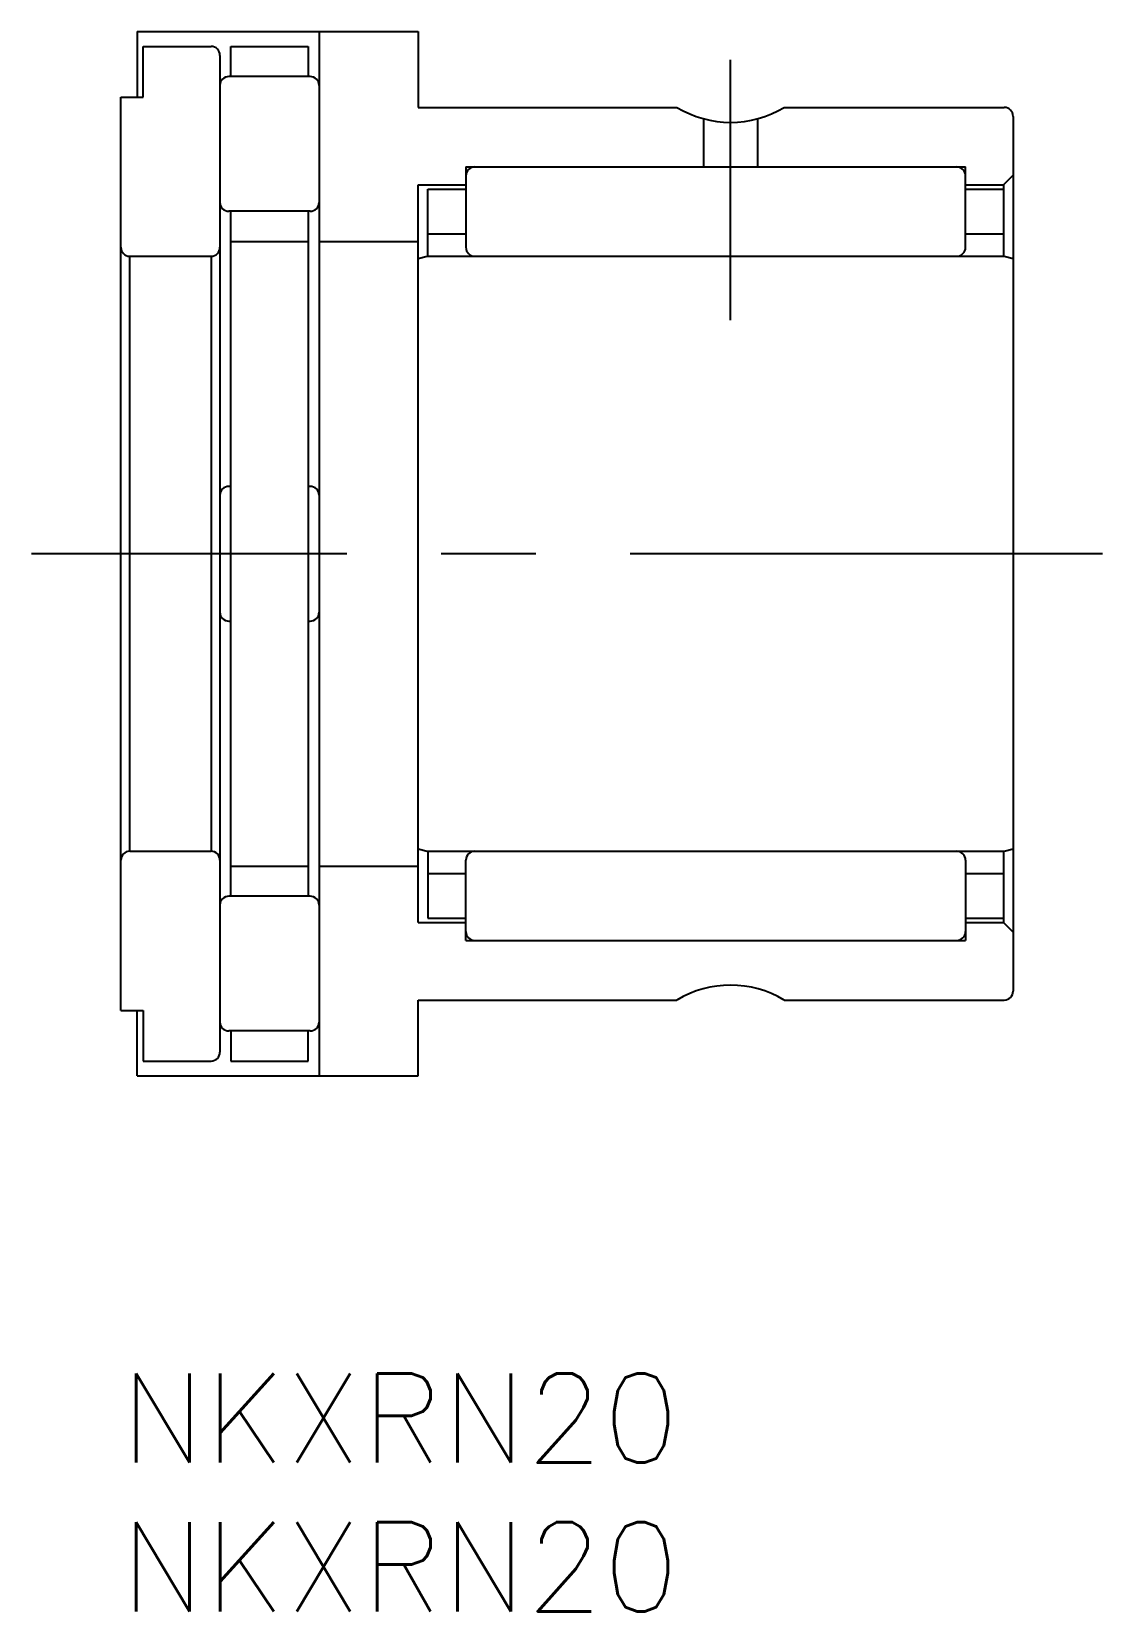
# Model space of a CAD drawing. Extents: x -3 to 33, y -8 to 45.1.
import ezdxf

# ---------------------------------------------------------------- set-up
doc = ezdxf.new("R2010")
doc.units = 0
doc.header["$LTSCALE"] = 0.5
doc.linetypes.add('CENTER', pattern=[50.8, 31.75, -6.35, 6.35, -6.35])
for name, color, linetype in [('MSM_CENTER', 1, 'CENTER'), ('MSM_CONTINUOUS', 7, 'CONTINUOUS'), ('MSM_PART_NUMBER', 7, 'CONTINUOUS')]:
    doc.layers.add(name, color=color, linetype=linetype)
doc.styles.get("Standard").update_dxf_attribs({"font": 'txt.shx', "height": 3, "bigfont": 'bigfont.shx'})

msp = doc.modelspace()

# ---------------------------------------------------------------- linework, layer by layer
at = {"layer": 'MSM_CENTER'}
for p, q in [((20.5, 35.4), (20.5, 44.15)), ((33, 27.55), (-3, 27.55))]:
    msp.add_line(p, q, dxfattribs=at)
at = {"layer": 'MSM_CONTINUOUS'}
for p, q in [((0.55, 45.1), (10, 45.1)), ((0.55, 45.1), (0.55, 42.9)), ((6.666, 45.1), (6.666, 10)), ((10, 45.1), (10, 42.55)), ((0.75, 42.9), (0.75, 44.6)), ((0.75, 44.6), (3.033, 44.6)), ((3.333, 44.3), (3.333, 10.8)), ((3.7, 44.6), (6.3, 44.6)), ((3.7, 43.59), (3.7, 44.6)), ((6.3, 44.6), (6.3, 43.59)), ((6.366, 43.59), (3.633, 43.59)), ((0, 42.9), (0.75, 42.9)), ((0, 12.2), (0, 42.9)), ((10, 42.55), (18.697, 42.55)), ((22.303, 42.55), (29.7, 42.55)), ((19.6, 40.55), (19.6, 42.168)), ((21.4, 42.168), (21.4, 40.55)), ((30, 42.25), (30, 12.85)), ((11.6, 40.55), (11.6, 37.85)), ((11.6, 40.55), (28.4, 40.55)), ((28.4, 37.85), (28.4, 40.55)), ((10, 39.95), (11.6, 39.95)), ((10, 15.15), (10, 39.95)), ((28.4, 39.95), (29.68, 39.95)), ((29.68, 39.95), (30, 40.27)), ((29.68, 39.95), (29.68, 37.55)), ((10.32, 39.8), (11.6, 39.8)), ((10.32, 37.55), (10.32, 39.8)), ((28.4, 39.8), (29.68, 39.8)), ((6.366, 39.06), (3.633, 39.06)), ((3.7, 16.04), (3.7, 39.06)), ((6.3, 39.06), (6.3, 16.04)), ((10.32, 38.3), (11.6, 38.3)), ((28.4, 38.3), (29.68, 38.3)), ((3.7, 38.05), (6.3, 38.05)), ((6.666, 38.05), (10, 38.05)), ((0.3, 37.55), (3.033, 37.55)), ((0.3, 17.55), (0.3, 37.55)), ((3.033, 37.55), (3.033, 17.55)), ((10, 37.47), (10.3, 37.55)), ((10.3, 37.55), (29.7, 37.55)), ((29.7, 37.55), (30, 37.47)), ((3.7, 29.815), (3.633, 29.815)), ((6.366, 29.815), (6.3, 29.815)), ((3.633, 25.285), (3.7, 25.285)), ((6.3, 25.285), (6.366, 25.285)), ((0.3, 17.55), (3.033, 17.55)), ((10, 17.63), (10.3, 17.55)), ((10.3, 17.55), (29.7, 17.55)), ((10.32, 17.55), (10.32, 15.3)), ((29.68, 17.55), (29.68, 15.15)), ((29.7, 17.55), (30, 17.63)), ((3.7, 17.05), (6.3, 17.05)), ((6.666, 17.05), (10, 17.05)), ((11.6, 14.55), (11.6, 17.25)), ((28.4, 17.25), (28.4, 14.55)), ((10.32, 16.8), (11.6, 16.8)), ((28.4, 16.8), (29.68, 16.8)), ((6.366, 16.04), (3.633, 16.04)), ((10, 15.15), (11.6, 15.15)), ((10.32, 15.3), (11.6, 15.3)), ((28.4, 15.3), (29.68, 15.3)), ((28.4, 15.15), (29.68, 15.15)), ((29.68, 15.15), (30, 14.83)), ((11.6, 14.55), (28.4, 14.55)), ((10, 10), (10, 12.55)), ((10, 12.55), (18.697, 12.55)), ((22.303, 12.55), (29.7, 12.55)), ((0, 12.2), (0.75, 12.2)), ((0.55, 10), (0.55, 12.2)), ((0.75, 12.2), (0.75, 10.5)), ((6.366, 11.51), (3.633, 11.51)), ((3.7, 11.51), (3.7, 10.5)), ((6.3, 10.5), (6.3, 11.51)), ((0.75, 10.5), (3.033, 10.5)), ((3.7, 10.5), (6.3, 10.5)), ((0.55, 10), (10, 10))]:
    msp.add_line(p, q, dxfattribs=at)
for centre, radius, start, end in [((3.033, 44.3), 0.3, 0, 90), ((3.633, 43.29), 0.3, 90, 180), ((6.366, 43.29), 0.3, 0, 90), ((20.5, 45.55), 3.5, 238.9973, 301.0027), ((29.7, 42.25), 0.3, 0, 90), ((11.9, 40.25), 0.3, 90, 180), ((28.1, 40.25), 0.3, 0, 90), ((3.633, 39.36), 0.3, 180, 270), ((6.366, 39.36), 0.3, 270, 0), ((0.3, 37.85), 0.3, 180, 270), ((3.033, 37.85), 0.3, 270, 0), ((11.9, 37.85), 0.3, 180, 270), ((28.1, 37.85), 0.3, 270, 0), ((3.633, 29.515), 0.3, 90, 180), ((6.366, 29.515), 0.3, 0, 90), ((3.633, 25.585), 0.3, 180, 270), ((6.366, 25.585), 0.3, 270, 0), ((0.3, 17.25), 0.3, 90, 180), ((3.033, 17.25), 0.3, 0, 90), ((11.9, 17.25), 0.3, 90, 180), ((28.1, 17.25), 0.3, 0, 90), ((3.633, 15.74), 0.3, 90, 180), ((6.366, 15.74), 0.3, 0, 90), ((11.9, 14.85), 0.3, 180, 270), ((28.1, 14.85), 0.3, 270, 0), ((20.5, 9.55), 3.5, 58.9973, 121.0027), ((29.7, 12.85), 0.3, 270, 0), ((3.633, 11.81), 0.3, 180, 270), ((6.366, 11.81), 0.3, 270, 0), ((3.033, 10.8), 0.3, 270, 0)]:
    msp.add_arc(centre, radius, start, end, dxfattribs=at)

# ---------------------------------------------------------------- texts
at = {"layer": 'MSM_PART_NUMBER'}
for p in [(0, -3), (0, -8)]:
    msp.add_text('NKXRN20', height=3, dxfattribs=at).set_placement(p)

doc.saveas('drawing.dxf')
